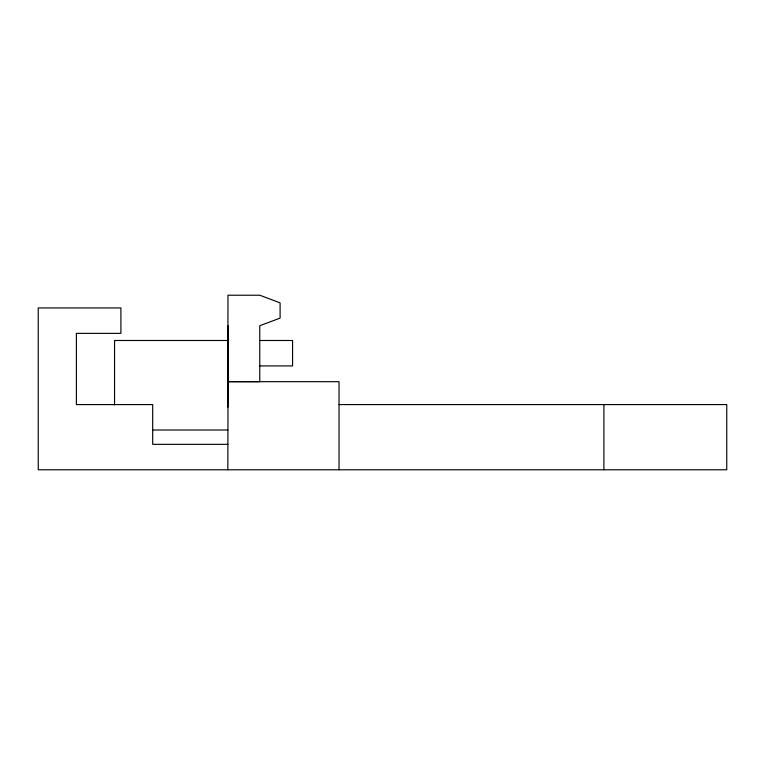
<?xml version="1.0" encoding="UTF-8"?>
<svg xmlns="http://www.w3.org/2000/svg" width="765" height="765" viewBox="0 0 765 765"><rect width="100%" height="100%" fill="white"/><g stroke="black" fill="none" stroke-linecap="round" stroke-linejoin="round"><path stroke-width="1.15" d="M227.827 407.123L227.97 295.223L259.756 295.223L280.105 302.854L280.105 318.116L259.756 325.737L259.756 381.687L228.056 381.678L227.827 469.777M228.047 340.492L114.549 340.492L114.549 404.943M260.31 340.492L292.565 340.492L292.565 365.919L259.45 365.919M339.029 404.58L726.75 404.58L726.75 469.777L38.25 469.777L38.25 307.941L120.899 307.941L120.899 333.368L76.395 333.368L76.395 404.58L152.694 404.58L152.694 444.341L227.827 444.341M152.704 430.007L227.827 430.007M603.901 404.58L603.901 469.777M339.029 469.777L339.029 381.687L228.056 381.668L228.056 325.737"/></g></svg>
